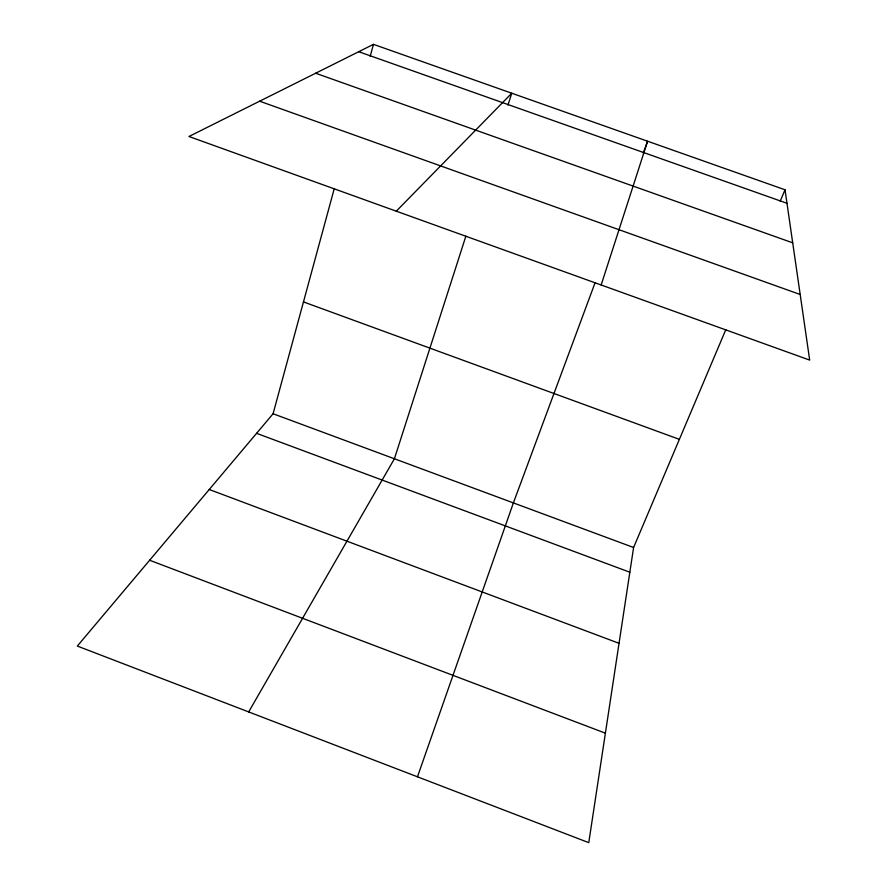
<?xml version="1.0" encoding="UTF-8"?>
<svg xmlns="http://www.w3.org/2000/svg" width="887" height="887" viewBox="0 0 887 887"><rect width="100%" height="100%" fill="white"/><g stroke="black" fill="none" stroke-linecap="round" stroke-linejoin="round"><path stroke-width="1.33" d="M725.821 329.654L633.595 547.501L588.768 842.65L77.324 646.058L273.085 413.752L334.233 188.731M370.189 56.391L373.46 44.35L785.028 189.785L809.676 360.1L188.964 136.498L373.46 44.35M465.875 236.153L394.405 458.767L248.67 711.928M507.974 105.021L511.766 93.224L396.301 211.184M601.153 284.982L647.599 141.221L643.263 152.897M417.467 776.801L513.385 502.907L595.144 282.576M780.183 201.216L785.028 189.785M358.725 51.712L786.98 203.278M315.639 73.233L792.701 242.827M259.636 101.196L800.185 294.495M303.476 301.913L679.375 439.353M273.085 413.752L633.595 547.501M256.587 433.333L629.848 572.226M209.243 489.502L619.048 643.319M149.626 560.251L605.4 733.172"/></g></svg>
